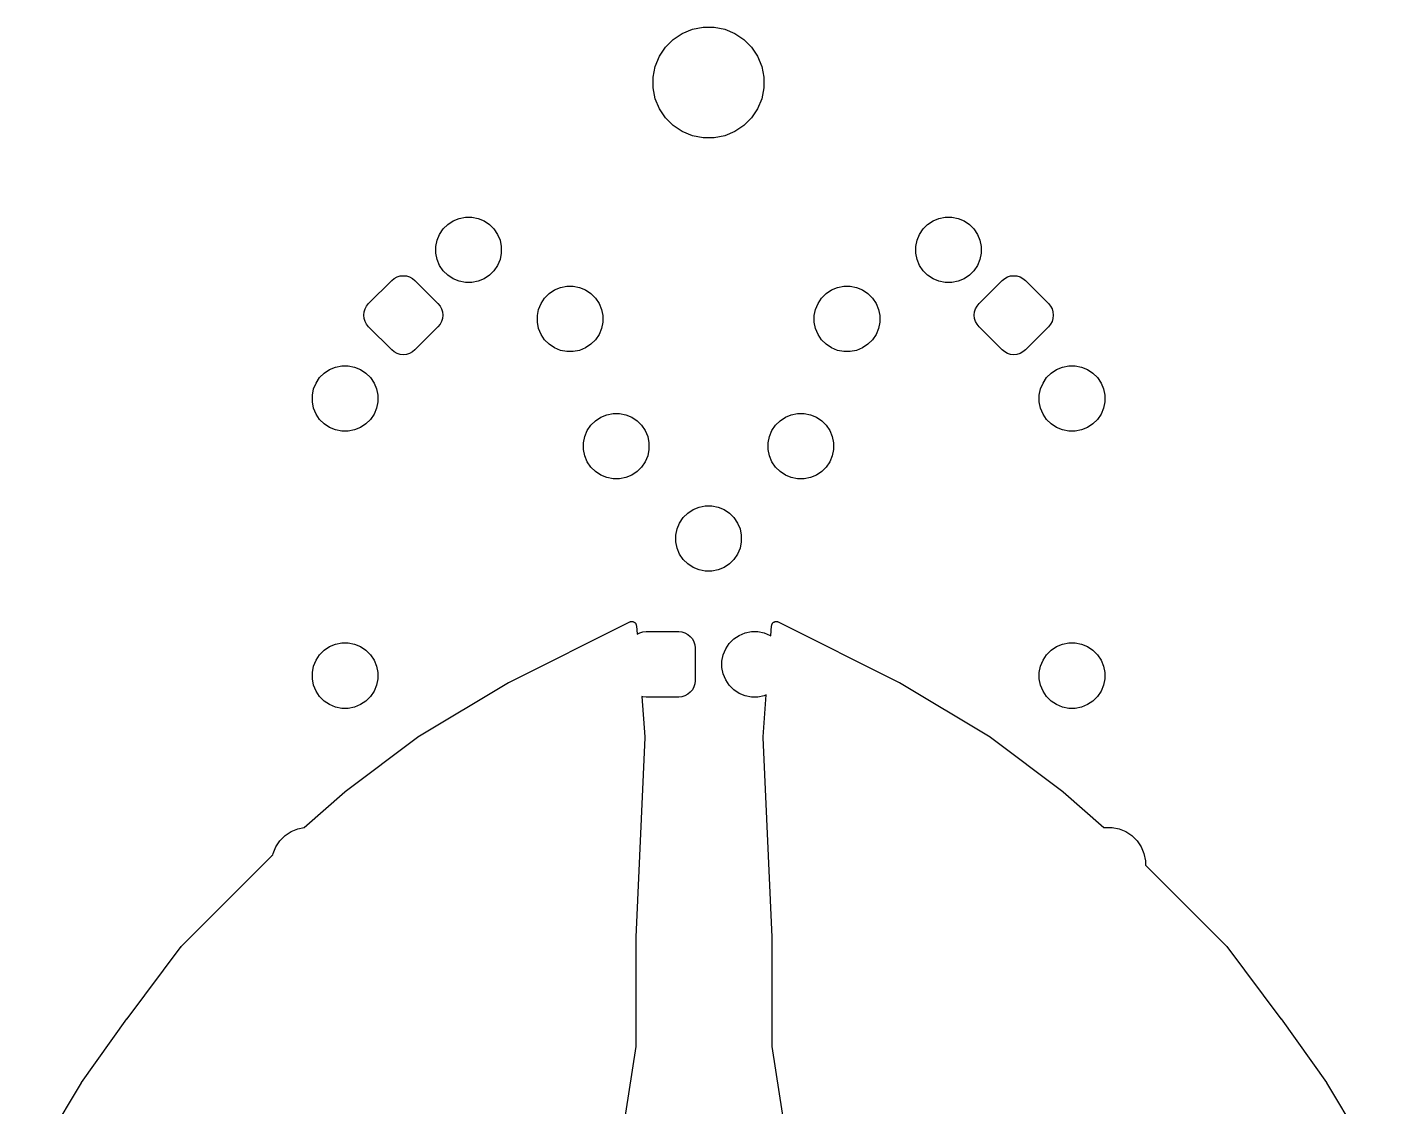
# Model space of a CAD drawing. Extents: x 4.99 to 6.69, y -5.6 to -2.91.
# Drawn here: x 5.108 to 6.575, y -4.081 to -2.912 of the extents above; entities that cross this region are included whole.
import ezdxf

# ---------------------------------------------------------------- set-up
doc = ezdxf.new("R2010")
doc.units = 0
doc.header["$MEASUREMENT"] = 0
doc.layers.add('BLACK', color=7, linetype='CONTINUOUS')

msp = doc.modelspace()

# ---------------------------------------------------------------- linework, layer by layer
at = {"layer": 'BLACK', "linetype": 'CONTINUOUS'}
for p, q in [((5.81804, -2.91927), (5.82896, -2.91475)), ((5.82896, -2.91475), (5.84055, -2.91244)), ((5.84055, -2.91244), (5.85237, -2.91244)), ((5.85237, -2.91244), (5.86396, -2.91475)), ((5.86396, -2.91475), (5.87488, -2.91927)), ((5.79985, -2.93419), (5.80821, -2.92584)), ((5.80821, -2.92584), (5.81804, -2.91927)), ((5.87488, -2.91927), (5.8847, -2.92584)), ((5.8847, -2.92584), (5.89306, -2.93419)), ((5.78876, -2.95494), (5.79329, -2.94402)), ((5.79329, -2.94402), (5.79985, -2.93419)), ((5.89306, -2.93419), (5.89963, -2.94402)), ((5.89963, -2.94402), (5.90415, -2.95494)), ((5.78646, -2.96653), (5.78876, -2.95494)), ((5.90415, -2.95494), (5.90646, -2.96653)), ((5.78646, -2.97835), (5.78646, -2.96653)), ((5.90646, -2.96653), (5.90646, -2.97835)), ((5.78876, -2.98994), (5.78646, -2.97835)), ((5.79329, -3.00086), (5.78876, -2.98994)), ((5.90415, -2.98994), (5.89963, -3.00086)), ((5.90646, -2.97835), (5.90415, -2.98994)), ((5.79985, -3.01069), (5.79329, -3.00086)), ((5.89963, -3.00086), (5.89306, -3.01069)), ((5.80821, -3.01905), (5.79985, -3.01069)), ((5.81804, -3.02561), (5.80821, -3.01905)), ((5.8847, -3.01905), (5.87488, -3.02561)), ((5.89306, -3.01069), (5.8847, -3.01905)), ((5.82896, -3.03014), (5.81804, -3.02561)), ((5.84055, -3.03244), (5.82896, -3.03014)), ((5.85237, -3.03244), (5.84055, -3.03244)), ((5.86396, -3.03014), (5.85237, -3.03244)), ((5.87488, -3.02561), (5.86396, -3.03014)), ((5.56395, -3.1261), (5.56975, -3.12222)), ((5.56975, -3.12222), (5.5762, -3.11955)), ((5.5762, -3.11955), (5.58305, -3.11819)), ((5.58305, -3.11819), (5.59003, -3.11819)), ((5.59003, -3.11819), (5.59687, -3.11955)), ((5.59687, -3.11955), (5.60332, -3.12222)), ((5.60332, -3.12222), (5.60912, -3.1261)), ((6.08379, -3.1261), (6.08959, -3.12222)), ((6.08959, -3.12222), (6.09604, -3.11955)), ((6.09604, -3.11955), (6.10289, -3.11819)), ((6.10289, -3.11819), (6.10987, -3.11819)), ((6.10987, -3.11819), (6.11671, -3.11955)), ((6.11671, -3.11955), (6.12316, -3.12222)), ((6.12316, -3.12222), (6.12896, -3.1261)), ((5.55247, -3.14329), (5.55514, -3.13684)), ((5.55514, -3.13684), (5.55901, -3.13103)), ((5.55901, -3.13103), (5.56395, -3.1261)), ((5.60912, -3.1261), (5.61406, -3.13103)), ((5.61406, -3.13103), (5.61794, -3.13684)), ((5.61794, -3.13684), (5.62061, -3.14329)), ((6.07231, -3.14329), (6.07498, -3.13684)), ((6.07498, -3.13684), (6.07885, -3.13103)), ((6.07885, -3.13103), (6.08379, -3.1261)), ((6.12896, -3.1261), (6.1339, -3.13103)), ((6.1339, -3.13103), (6.13778, -3.13684)), ((6.13778, -3.13684), (6.14045, -3.14329)), ((5.5511, -3.15013), (5.55247, -3.14329)), ((5.5511, -3.15711), (5.5511, -3.15013)), ((5.62061, -3.14329), (5.62197, -3.15013)), ((5.62197, -3.15013), (5.62197, -3.15711)), ((6.07094, -3.15013), (6.07231, -3.14329)), ((6.07094, -3.15711), (6.07094, -3.15013)), ((6.14045, -3.14329), (6.14181, -3.15013)), ((6.14181, -3.15013), (6.14181, -3.15711)), ((5.55247, -3.16396), (5.5511, -3.15711)), ((5.55514, -3.1704), (5.55247, -3.16396)), ((5.62061, -3.16396), (5.61794, -3.1704)), ((5.62197, -3.15711), (5.62061, -3.16396)), ((6.07231, -3.16396), (6.07094, -3.15711)), ((6.07498, -3.1704), (6.07231, -3.16396)), ((6.14045, -3.16396), (6.13778, -3.1704)), ((6.14181, -3.15711), (6.14045, -3.16396)), ((5.50905, -3.18291), (5.51237, -3.1819)), ((5.51237, -3.1819), (5.51583, -3.18156)), ((5.51583, -3.18156), (5.51928, -3.1819)), ((5.51928, -3.1819), (5.52261, -3.18291)), ((5.55901, -3.17621), (5.55514, -3.1704)), ((5.56395, -3.18114), (5.55901, -3.17621)), ((5.56975, -3.18502), (5.56395, -3.18114)), ((5.60912, -3.18114), (5.60332, -3.18502)), ((5.61406, -3.17621), (5.60912, -3.18114)), ((5.61794, -3.1704), (5.61406, -3.17621)), ((6.07885, -3.17621), (6.07498, -3.1704)), ((6.08379, -3.18114), (6.07885, -3.17621)), ((6.08959, -3.18502), (6.08379, -3.18114)), ((6.12896, -3.18114), (6.12316, -3.18502)), ((6.1339, -3.17621), (6.12896, -3.18114)), ((6.13778, -3.1704), (6.1339, -3.17621)), ((6.17031, -3.18291), (6.17363, -3.1819)), ((6.17363, -3.1819), (6.17709, -3.18156)), ((6.17709, -3.18156), (6.18054, -3.1819)), ((6.18054, -3.1819), (6.18387, -3.18291)), ((5.47824, -3.2118), (5.5033, -3.18675)), ((5.5033, -3.18675), (5.50598, -3.18455)), ((5.50598, -3.18455), (5.50905, -3.18291)), ((5.52261, -3.18291), (5.52567, -3.18455)), ((5.52567, -3.18455), (5.52835, -3.18675)), ((5.52835, -3.18675), (5.55341, -3.2118)), ((5.5762, -3.18769), (5.56975, -3.18502)), ((5.58305, -3.18905), (5.5762, -3.18769)), ((5.59003, -3.18905), (5.58305, -3.18905)), ((5.59687, -3.18769), (5.59003, -3.18905)), ((5.60332, -3.18502), (5.59687, -3.18769)), ((5.67967, -3.19695), (5.68612, -3.19428)), ((5.68612, -3.19428), (5.69297, -3.19291)), ((5.69297, -3.19291), (5.69995, -3.19291)), ((5.69995, -3.19291), (5.70679, -3.19428)), ((5.70679, -3.19428), (5.71324, -3.19695)), ((5.97967, -3.19695), (5.98612, -3.19428)), ((5.98612, -3.19428), (5.99297, -3.19291)), ((5.99297, -3.19291), (5.99995, -3.19291)), ((5.99995, -3.19291), (6.00679, -3.19428)), ((6.00679, -3.19428), (6.01324, -3.19695)), ((6.09604, -3.18769), (6.08959, -3.18502)), ((6.10289, -3.18905), (6.09604, -3.18769)), ((6.10987, -3.18905), (6.10289, -3.18905)), ((6.11671, -3.18769), (6.10987, -3.18905)), ((6.12316, -3.18502), (6.11671, -3.18769)), ((6.13951, -3.2118), (6.16456, -3.18675)), ((6.16456, -3.18675), (6.16724, -3.18455)), ((6.16724, -3.18455), (6.17031, -3.18291)), ((6.18387, -3.18291), (6.18693, -3.18455)), ((6.18693, -3.18455), (6.18962, -3.18675)), ((6.18962, -3.18675), (6.21467, -3.2118)), ((5.66506, -3.21156), (5.66893, -3.20576)), ((5.66893, -3.20576), (5.67387, -3.20082)), ((5.67387, -3.20082), (5.67967, -3.19695)), ((5.71324, -3.19695), (5.71904, -3.20082)), ((5.71904, -3.20082), (5.72398, -3.20576)), ((5.72398, -3.20576), (5.72786, -3.21156)), ((5.96506, -3.21156), (5.96893, -3.20576)), ((5.96893, -3.20576), (5.97387, -3.20082)), ((5.97387, -3.20082), (5.97967, -3.19695)), ((6.01324, -3.19695), (6.01904, -3.20082)), ((6.01904, -3.20082), (6.02398, -3.20576)), ((6.02398, -3.20576), (6.02786, -3.21156)), ((5.47305, -3.22433), (5.47339, -3.22088)), ((5.47339, -3.22779), (5.47305, -3.22433)), ((5.47339, -3.22088), (5.4744, -3.21755)), ((5.4744, -3.21755), (5.47604, -3.21449)), ((5.47604, -3.21449), (5.47824, -3.2118)), ((5.55341, -3.2118), (5.55561, -3.21449)), ((5.55561, -3.21449), (5.55725, -3.21755)), ((5.55725, -3.21755), (5.55826, -3.22088)), ((5.55826, -3.22088), (5.5586, -3.22433)), ((5.5586, -3.22433), (5.55826, -3.22779)), ((5.66102, -3.22486), (5.66239, -3.21801)), ((5.66102, -3.23184), (5.66102, -3.22486)), ((5.66239, -3.21801), (5.66506, -3.21156)), ((5.72786, -3.21156), (5.73053, -3.21801)), ((5.73053, -3.21801), (5.73189, -3.22486)), ((5.73189, -3.22486), (5.73189, -3.23184)), ((5.96102, -3.22486), (5.96239, -3.21801)), ((5.96102, -3.23184), (5.96102, -3.22486)), ((5.96239, -3.21801), (5.96506, -3.21156)), ((6.02786, -3.21156), (6.03053, -3.21801)), ((6.03053, -3.21801), (6.03189, -3.22486)), ((6.03189, -3.22486), (6.03189, -3.23184)), ((6.13432, -3.22433), (6.13466, -3.22088)), ((6.13466, -3.22779), (6.13432, -3.22433)), ((6.13466, -3.22088), (6.13566, -3.21755)), ((6.13566, -3.21755), (6.1373, -3.21449)), ((6.1373, -3.21449), (6.13951, -3.2118)), ((6.21467, -3.2118), (6.21687, -3.21449)), ((6.21687, -3.21449), (6.21851, -3.21755)), ((6.21851, -3.21755), (6.21952, -3.22088)), ((6.21952, -3.22088), (6.21986, -3.22433)), ((6.21986, -3.22433), (6.21952, -3.22779)), ((5.4744, -3.23111), (5.47339, -3.22779)), ((5.47604, -3.23417), (5.4744, -3.23111)), ((5.47824, -3.23686), (5.47604, -3.23417)), ((5.5033, -3.26191), (5.47824, -3.23686)), ((5.55341, -3.23686), (5.52835, -3.26191)), ((5.55561, -3.23417), (5.55341, -3.23686)), ((5.55725, -3.23111), (5.55561, -3.23417)), ((5.55826, -3.22779), (5.55725, -3.23111)), ((5.66239, -3.23868), (5.66102, -3.23184)), ((5.66506, -3.24513), (5.66239, -3.23868)), ((5.73053, -3.23868), (5.72786, -3.24513)), ((5.73189, -3.23184), (5.73053, -3.23868)), ((5.96239, -3.23868), (5.96102, -3.23184)), ((5.96506, -3.24513), (5.96239, -3.23868)), ((6.03053, -3.23868), (6.02786, -3.24513)), ((6.03189, -3.23184), (6.03053, -3.23868)), ((6.13566, -3.23111), (6.13466, -3.22779)), ((6.1373, -3.23417), (6.13566, -3.23111)), ((6.13951, -3.23686), (6.1373, -3.23417)), ((6.16456, -3.26191), (6.13951, -3.23686)), ((6.21467, -3.23686), (6.18962, -3.26191)), ((6.21687, -3.23417), (6.21467, -3.23686)), ((6.21851, -3.23111), (6.21687, -3.23417)), ((6.21952, -3.22779), (6.21851, -3.23111)), ((5.66893, -3.25093), (5.66506, -3.24513)), ((5.67387, -3.25587), (5.66893, -3.25093)), ((5.72398, -3.25093), (5.71904, -3.25587)), ((5.72786, -3.24513), (5.72398, -3.25093)), ((5.96893, -3.25093), (5.96506, -3.24513)), ((5.97387, -3.25587), (5.96893, -3.25093)), ((6.02398, -3.25093), (6.01904, -3.25587)), ((6.02786, -3.24513), (6.02398, -3.25093)), ((5.50598, -3.26412), (5.5033, -3.26191)), ((5.50905, -3.26575), (5.50598, -3.26412)), ((5.51237, -3.26676), (5.50905, -3.26575)), ((5.51583, -3.2671), (5.51237, -3.26676)), ((5.51928, -3.26676), (5.51583, -3.2671)), ((5.52261, -3.26575), (5.51928, -3.26676)), ((5.52567, -3.26412), (5.52261, -3.26575)), ((5.52835, -3.26191), (5.52567, -3.26412)), ((5.67967, -3.25975), (5.67387, -3.25587)), ((5.68612, -3.26242), (5.67967, -3.25975)), ((5.69297, -3.26378), (5.68612, -3.26242)), ((5.69995, -3.26378), (5.69297, -3.26378)), ((5.70679, -3.26242), (5.69995, -3.26378)), ((5.71324, -3.25975), (5.70679, -3.26242)), ((5.71904, -3.25587), (5.71324, -3.25975)), ((5.97967, -3.25975), (5.97387, -3.25587)), ((5.98612, -3.26242), (5.97967, -3.25975)), ((5.99297, -3.26378), (5.98612, -3.26242)), ((5.99995, -3.26378), (5.99297, -3.26378)), ((6.00679, -3.26242), (5.99995, -3.26378)), ((6.01324, -3.25975), (6.00679, -3.26242)), ((6.01904, -3.25587), (6.01324, -3.25975)), ((6.16724, -3.26412), (6.16456, -3.26191)), ((6.17031, -3.26575), (6.16724, -3.26412)), ((6.17363, -3.26676), (6.17031, -3.26575)), ((6.17709, -3.2671), (6.17363, -3.26676)), ((6.18054, -3.26676), (6.17709, -3.2671)), ((6.18387, -3.26575), (6.18054, -3.26676)), ((6.18693, -3.26412), (6.18387, -3.26575)), ((6.18962, -3.26191), (6.18693, -3.26412)), ((5.43017, -3.28704), (5.43597, -3.28317)), ((5.43597, -3.28317), (5.44242, -3.2805)), ((5.44242, -3.2805), (5.44927, -3.27913)), ((5.44927, -3.27913), (5.45625, -3.27913)), ((5.45625, -3.27913), (5.46309, -3.2805)), ((5.46309, -3.2805), (5.46954, -3.28317)), ((5.46954, -3.28317), (5.47534, -3.28704)), ((6.21757, -3.28704), (6.22337, -3.28317)), ((6.22337, -3.28317), (6.22982, -3.2805)), ((6.22982, -3.2805), (6.23667, -3.27913)), ((6.23667, -3.27913), (6.24365, -3.27913)), ((6.24365, -3.27913), (6.25049, -3.2805)), ((6.25049, -3.2805), (6.25694, -3.28317)), ((6.25694, -3.28317), (6.26274, -3.28704)), ((5.41868, -3.30423), (5.42136, -3.29778)), ((5.42136, -3.29778), (5.42523, -3.29198)), ((5.42523, -3.29198), (5.43017, -3.28704)), ((5.47534, -3.28704), (5.48028, -3.29198)), ((5.48028, -3.29198), (5.48416, -3.29778)), ((5.48416, -3.29778), (5.48683, -3.30423)), ((6.20609, -3.30423), (6.20876, -3.29778)), ((6.20876, -3.29778), (6.21263, -3.29198)), ((6.21263, -3.29198), (6.21757, -3.28704)), ((6.26274, -3.28704), (6.26768, -3.29198)), ((6.26768, -3.29198), (6.27156, -3.29778)), ((6.27156, -3.29778), (6.27423, -3.30423)), ((5.41732, -3.31108), (5.41868, -3.30423)), ((5.41732, -3.31806), (5.41732, -3.31108)), ((5.48683, -3.30423), (5.48819, -3.31108)), ((5.48819, -3.31108), (5.48819, -3.31806)), ((6.20472, -3.31108), (6.20609, -3.30423)), ((6.20472, -3.31806), (6.20472, -3.31108)), ((6.27423, -3.30423), (6.27559, -3.31108)), ((6.27559, -3.31108), (6.27559, -3.31806)), ((5.41868, -3.3249), (5.41732, -3.31806)), ((5.42136, -3.33135), (5.41868, -3.3249)), ((5.48683, -3.3249), (5.48416, -3.33135)), ((5.48819, -3.31806), (5.48683, -3.3249)), ((6.20609, -3.3249), (6.20472, -3.31806)), ((6.20876, -3.33135), (6.20609, -3.3249)), ((6.27423, -3.3249), (6.27156, -3.33135)), ((6.27559, -3.31806), (6.27423, -3.3249)), ((5.42523, -3.33715), (5.42136, -3.33135)), ((5.43017, -3.34209), (5.42523, -3.33715)), ((5.43597, -3.34597), (5.43017, -3.34209)), ((5.47534, -3.34209), (5.46954, -3.34597)), ((5.48028, -3.33715), (5.47534, -3.34209)), ((5.48416, -3.33135), (5.48028, -3.33715)), ((5.71893, -3.34355), (5.72387, -3.33862)), ((5.72387, -3.33862), (5.72967, -3.33474)), ((5.72967, -3.33474), (5.73612, -3.33207)), ((5.73612, -3.33207), (5.74297, -3.33071)), ((5.74297, -3.33071), (5.74995, -3.33071)), ((5.74995, -3.33071), (5.75679, -3.33207)), ((5.75679, -3.33207), (5.76324, -3.33474)), ((5.76324, -3.33474), (5.76904, -3.33862)), ((5.76904, -3.33862), (5.77398, -3.34355)), ((5.91893, -3.34355), (5.92387, -3.33862)), ((5.92387, -3.33862), (5.92967, -3.33474)), ((5.92967, -3.33474), (5.93612, -3.33207)), ((5.93612, -3.33207), (5.94297, -3.33071)), ((5.94297, -3.33071), (5.94995, -3.33071)), ((5.94995, -3.33071), (5.95679, -3.33207)), ((5.95679, -3.33207), (5.96324, -3.33474)), ((5.96324, -3.33474), (5.96904, -3.33862)), ((5.96904, -3.33862), (5.97398, -3.34355)), ((6.21263, -3.33715), (6.20876, -3.33135)), ((6.21757, -3.34209), (6.21263, -3.33715)), ((6.22337, -3.34597), (6.21757, -3.34209)), ((6.26274, -3.34209), (6.25694, -3.34597)), ((6.26768, -3.33715), (6.26274, -3.34209)), ((6.27156, -3.33135), (6.26768, -3.33715)), ((5.44242, -3.34864), (5.43597, -3.34597)), ((5.44927, -3.35), (5.44242, -3.34864)), ((5.45625, -3.35), (5.44927, -3.35)), ((5.46309, -3.34864), (5.45625, -3.35)), ((5.46954, -3.34597), (5.46309, -3.34864)), ((5.71102, -3.36265), (5.71239, -3.35581)), ((5.71239, -3.35581), (5.71506, -3.34936)), ((5.71506, -3.34936), (5.71893, -3.34355)), ((5.77398, -3.34355), (5.77786, -3.34936)), ((5.77786, -3.34936), (5.78053, -3.35581)), ((5.78053, -3.35581), (5.78189, -3.36265)), ((5.91102, -3.36265), (5.91239, -3.35581)), ((5.91239, -3.35581), (5.91506, -3.34936)), ((5.91506, -3.34936), (5.91893, -3.34355)), ((5.97398, -3.34355), (5.97786, -3.34936)), ((5.97786, -3.34936), (5.98053, -3.35581)), ((5.98053, -3.35581), (5.98189, -3.36265)), ((6.22982, -3.34864), (6.22337, -3.34597)), ((6.23667, -3.35), (6.22982, -3.34864)), ((6.24365, -3.35), (6.23667, -3.35)), ((6.25049, -3.34864), (6.24365, -3.35)), ((6.25694, -3.34597), (6.25049, -3.34864)), ((5.71102, -3.36963), (5.71102, -3.36265)), ((5.71239, -3.37648), (5.71102, -3.36963)), ((5.78189, -3.36963), (5.78053, -3.37648)), ((5.78189, -3.36265), (5.78189, -3.36963)), ((5.91102, -3.36963), (5.91102, -3.36265)), ((5.91239, -3.37648), (5.91102, -3.36963)), ((5.98189, -3.36963), (5.98053, -3.37648)), ((5.98189, -3.36265), (5.98189, -3.36963)), ((5.71506, -3.38293), (5.71239, -3.37648)), ((5.71893, -3.38873), (5.71506, -3.38293)), ((5.77786, -3.38293), (5.77398, -3.38873)), ((5.78053, -3.37648), (5.77786, -3.38293)), ((5.91506, -3.38293), (5.91239, -3.37648)), ((5.91893, -3.38873), (5.91506, -3.38293)), ((5.97786, -3.38293), (5.97398, -3.38873)), ((5.98053, -3.37648), (5.97786, -3.38293)), ((5.72387, -3.39366), (5.71893, -3.38873)), ((5.72967, -3.39754), (5.72387, -3.39366)), ((5.73612, -3.40021), (5.72967, -3.39754)), ((5.74297, -3.40157), (5.73612, -3.40021)), ((5.74995, -3.40157), (5.74297, -3.40157)), ((5.75679, -3.40021), (5.74995, -3.40157)), ((5.76324, -3.39754), (5.75679, -3.40021)), ((5.76904, -3.39366), (5.76324, -3.39754)), ((5.77398, -3.38873), (5.76904, -3.39366)), ((5.92387, -3.39366), (5.91893, -3.38873)), ((5.92967, -3.39754), (5.92387, -3.39366)), ((5.93612, -3.40021), (5.92967, -3.39754)), ((5.94297, -3.40157), (5.93612, -3.40021)), ((5.94995, -3.40157), (5.94297, -3.40157)), ((5.95679, -3.40021), (5.94995, -3.40157)), ((5.96324, -3.39754), (5.95679, -3.40021)), ((5.96904, -3.39366), (5.96324, -3.39754)), ((5.97398, -3.38873), (5.96904, -3.39366)), ((5.83612, -3.43207), (5.84297, -3.43071)), ((5.84297, -3.43071), (5.84995, -3.43071)), ((5.84995, -3.43071), (5.85679, -3.43207)), ((5.81506, -3.44936), (5.81893, -3.44355)), ((5.81893, -3.44355), (5.82387, -3.43862)), ((5.82387, -3.43862), (5.82967, -3.43474)), ((5.82967, -3.43474), (5.83612, -3.43207)), ((5.85679, -3.43207), (5.86324, -3.43474)), ((5.86324, -3.43474), (5.86904, -3.43862)), ((5.86904, -3.43862), (5.87398, -3.44355)), ((5.87398, -3.44355), (5.87786, -3.44936)), ((5.81102, -3.46265), (5.81239, -3.45581)), ((5.81239, -3.45581), (5.81506, -3.44936)), ((5.87786, -3.44936), (5.88053, -3.45581)), ((5.88053, -3.45581), (5.88189, -3.46265)), ((5.81102, -3.46963), (5.81102, -3.46265)), ((5.81239, -3.47648), (5.81102, -3.46963)), ((5.88189, -3.46963), (5.88053, -3.47648)), ((5.88189, -3.46265), (5.88189, -3.46963)), ((5.81506, -3.48293), (5.81239, -3.47648)), ((5.81893, -3.48873), (5.81506, -3.48293)), ((5.82387, -3.49366), (5.81893, -3.48873)), ((5.87398, -3.48873), (5.86904, -3.49366)), ((5.87786, -3.48293), (5.87398, -3.48873)), ((5.88053, -3.47648), (5.87786, -3.48293)), ((5.82967, -3.49754), (5.82387, -3.49366)), ((5.83612, -3.50021), (5.82967, -3.49754)), ((5.84297, -3.50157), (5.83612, -3.50021)), ((5.84995, -3.50157), (5.84297, -3.50157)), ((5.85679, -3.50021), (5.84995, -3.50157)), ((5.86324, -3.49754), (5.85679, -3.50021)), ((5.86904, -3.49366), (5.86324, -3.49754)), ((5.63009, -3.62196), (5.76107, -3.55648)), ((5.76107, -3.55648), (5.76108, -3.55647)), ((5.76108, -3.55647), (5.76113, -3.55644)), ((5.76108, -3.55647), (5.76108, -3.55647)), ((5.76108, -3.55647), (5.76108, -3.55647)), ((5.76113, -3.55644), (5.76156, -3.55628)), ((5.76156, -3.55628), (5.76199, -3.55612)), ((5.76199, -3.55612), (5.76202, -3.55612)), ((5.76202, -3.55612), (5.76204, -3.55611)), ((5.76204, -3.55611), (5.7625, -3.55604)), ((5.7625, -3.55604), (5.76295, -3.55596)), ((5.76295, -3.55596), (5.76298, -3.55596)), ((5.76298, -3.55596), (5.76301, -3.55596)), ((5.76301, -3.55596), (5.76347, -3.55597)), ((5.76347, -3.55597), (5.76393, -3.55599)), ((5.76393, -3.55599), (5.76396, -3.55599)), ((5.76396, -3.55599), (5.76398, -3.55599)), ((5.76398, -3.55599), (5.76443, -3.5561)), ((5.76443, -3.5561), (5.76488, -3.5562)), ((5.76488, -3.5562), (5.76491, -3.55621)), ((5.76491, -3.55621), (5.76493, -3.55622)), ((5.76493, -3.55622), (5.76535, -3.55641)), ((5.76535, -3.55641), (5.76577, -3.5566)), ((5.76577, -3.5566), (5.76579, -3.55662)), ((5.76579, -3.55662), (5.76582, -3.55663)), ((5.76582, -3.55663), (5.76619, -3.5569)), ((5.76619, -3.5569), (5.76657, -3.55716)), ((5.76657, -3.55716), (5.76659, -3.55718)), ((5.76659, -3.55718), (5.76661, -3.5572)), ((5.76661, -3.5572), (5.76692, -3.55753)), ((5.76692, -3.55753), (5.76724, -3.55787)), ((5.76724, -3.55787), (5.76726, -3.55789)), ((5.76726, -3.55789), (5.76728, -3.55791)), ((5.76728, -3.55791), (5.76752, -3.5583)), ((5.76752, -3.5583), (5.76776, -3.55869)), ((5.76776, -3.55869), (5.76777, -3.55872)), ((5.76777, -3.55872), (5.76779, -3.55874)), ((5.76779, -3.55874), (5.76795, -3.55918)), ((5.76795, -3.55918), (5.76812, -3.5596)), ((5.76812, -3.5596), (5.76812, -3.55963)), ((5.76812, -3.55963), (5.76813, -3.55966)), ((5.76813, -3.55966), (5.76821, -3.56011)), ((5.76821, -3.56011), (5.76829, -3.56056)), ((5.76829, -3.56056), (5.769, -3.56986)), ((5.91395, -3.57143), (5.91478, -3.56056)), ((5.91478, -3.56056), (5.91479, -3.56055)), ((5.91479, -3.56049), (5.91488, -3.56004)), ((5.91479, -3.56055), (5.91479, -3.56049)), ((5.91479, -3.56055), (5.91479, -3.56055)), ((5.91479, -3.56055), (5.91479, -3.56055)), ((5.91488, -3.56004), (5.91496, -3.55959)), ((5.91496, -3.55959), (5.91497, -3.55956)), ((5.91497, -3.55954), (5.91515, -3.55911)), ((5.91497, -3.55956), (5.91497, -3.55954)), ((5.91515, -3.55911), (5.91531, -3.55868)), ((5.91531, -3.55868), (5.91533, -3.55866)), ((5.91533, -3.55866), (5.91534, -3.55863)), ((5.91534, -3.55863), (5.91559, -3.55825)), ((5.91559, -3.55825), (5.91584, -3.55786)), ((5.91584, -3.55786), (5.91586, -3.55784)), ((5.91586, -3.55784), (5.91587, -3.55781)), ((5.91587, -3.55781), (5.91619, -3.55749)), ((5.91619, -3.55749), (5.91651, -3.55715)), ((5.91651, -3.55715), (5.91654, -3.55714)), ((5.91654, -3.55714), (5.91656, -3.55712)), ((5.91656, -3.55712), (5.91694, -3.55686)), ((5.91694, -3.55686), (5.91731, -3.55659)), ((5.91731, -3.55659), (5.91734, -3.55658)), ((5.91734, -3.55658), (5.91736, -3.55657)), ((5.91736, -3.55657), (5.91778, -3.55638)), ((5.91778, -3.55638), (5.9182, -3.5562)), ((5.9182, -3.5562), (5.91823, -3.55619)), ((5.91823, -3.55619), (5.91826, -3.55618)), ((5.91826, -3.55618), (5.91871, -3.55609)), ((5.91871, -3.55609), (5.91916, -3.55598)), ((5.91916, -3.55598), (5.91918, -3.55598)), ((5.91918, -3.55598), (5.91921, -3.55598)), ((5.91921, -3.55598), (5.91967, -3.55597)), ((5.91967, -3.55597), (5.92013, -3.55596)), ((5.92013, -3.55596), (5.92016, -3.55597)), ((5.92016, -3.55597), (5.92019, -3.55596)), ((5.92019, -3.55596), (5.92064, -3.55605)), ((5.92064, -3.55605), (5.92109, -3.55613)), ((5.92109, -3.55613), (5.92112, -3.55614)), ((5.92112, -3.55614), (5.92115, -3.55614)), ((5.92115, -3.55614), (5.92158, -3.55631)), ((5.92158, -3.55631), (5.92201, -3.55648)), ((5.92201, -3.55648), (6.05298, -3.62196)), ((5.769, -3.56986), (5.77196, -3.56828)), ((5.77196, -3.56828), (5.77528, -3.56727)), ((5.77528, -3.56727), (5.77874, -3.56693)), ((5.77874, -3.56693), (5.81417, -3.56693)), ((5.81417, -3.56693), (5.81763, -3.56727)), ((5.81763, -3.56727), (5.82095, -3.56828)), ((5.82095, -3.56828), (5.82402, -3.56991)), ((5.82402, -3.56991), (5.8267, -3.57212)), ((5.8267, -3.57212), (5.8289, -3.5748)), ((5.8289, -3.5748), (5.83054, -3.57787)), ((5.83054, -3.57787), (5.83155, -3.58119)), ((5.86893, -3.57977), (5.87387, -3.57484)), ((5.87387, -3.57484), (5.87967, -3.57096)), ((5.87967, -3.57096), (5.88612, -3.56829)), ((5.88612, -3.56829), (5.89297, -3.56693)), ((5.89297, -3.56693), (5.89995, -3.56693)), ((5.89995, -3.56693), (5.90679, -3.56829)), ((5.90679, -3.56829), (5.91324, -3.57096)), ((5.91324, -3.57096), (5.91395, -3.57143)), ((5.42136, -3.59778), (5.42523, -3.59198)), ((5.42523, -3.59198), (5.43017, -3.58704)), ((5.43017, -3.58704), (5.43597, -3.58317)), ((5.43597, -3.58317), (5.44242, -3.5805)), ((5.44242, -3.5805), (5.44927, -3.57913)), ((5.44927, -3.57913), (5.45625, -3.57913)), ((5.45625, -3.57913), (5.46309, -3.5805)), ((5.46309, -3.5805), (5.46954, -3.58317)), ((5.46954, -3.58317), (5.47534, -3.58704)), ((5.47534, -3.58704), (5.48028, -3.59198)), ((5.48028, -3.59198), (5.48416, -3.59778)), ((5.83155, -3.58119), (5.83189, -3.58465)), ((5.83189, -3.58465), (5.83189, -3.62008)), ((5.86102, -3.59887), (5.86239, -3.59203)), ((5.86239, -3.59203), (5.86506, -3.58558)), ((5.86506, -3.58558), (5.86893, -3.57977)), ((6.20876, -3.59778), (6.21263, -3.59198)), ((6.21263, -3.59198), (6.21757, -3.58704)), ((6.21757, -3.58704), (6.22337, -3.58317)), ((6.22337, -3.58317), (6.22982, -3.5805)), ((6.22982, -3.5805), (6.23667, -3.57913)), ((6.23667, -3.57913), (6.24365, -3.57913)), ((6.24365, -3.57913), (6.25049, -3.5805)), ((6.25049, -3.5805), (6.25694, -3.58317)), ((6.25694, -3.58317), (6.26274, -3.58704)), ((6.26274, -3.58704), (6.26768, -3.59198)), ((6.26768, -3.59198), (6.27156, -3.59778)), ((5.41732, -3.61108), (5.41868, -3.60423)), ((5.41868, -3.60423), (5.42136, -3.59778)), ((5.48416, -3.59778), (5.48683, -3.60423)), ((5.48683, -3.60423), (5.48819, -3.61108)), ((5.86102, -3.60585), (5.86102, -3.59887)), ((5.86239, -3.6127), (5.86102, -3.60585)), ((6.20472, -3.61108), (6.20609, -3.60423)), ((6.20609, -3.60423), (6.20876, -3.59778)), ((6.27156, -3.59778), (6.27423, -3.60423)), ((6.27423, -3.60423), (6.27559, -3.61108)), ((5.41732, -3.61806), (5.41732, -3.61108)), ((5.41868, -3.6249), (5.41732, -3.61806)), ((5.48819, -3.61806), (5.48683, -3.6249)), ((5.48819, -3.61108), (5.48819, -3.61806)), ((5.62982, -3.62211), (5.62996, -3.62204)), ((5.62996, -3.62204), (5.63009, -3.62196)), ((5.83189, -3.62008), (5.83155, -3.62354)), ((5.86506, -3.61915), (5.86239, -3.6127)), ((5.86893, -3.62495), (5.86506, -3.61915)), ((6.05298, -3.62196), (6.05304, -3.62199)), ((6.05304, -3.62199), (6.05317, -3.62208)), ((6.05317, -3.62208), (6.05331, -3.62215)), ((6.20472, -3.61806), (6.20472, -3.61108)), ((6.20609, -3.6249), (6.20472, -3.61806)), ((6.27559, -3.61806), (6.27423, -3.6249)), ((6.27559, -3.61108), (6.27559, -3.61806)), ((5.42136, -3.63135), (5.41868, -3.6249)), ((5.42523, -3.63715), (5.42136, -3.63135)), ((5.48416, -3.63135), (5.48028, -3.63715)), ((5.48683, -3.6249), (5.48416, -3.63135)), ((5.53172, -3.68097), (5.62976, -3.62215)), ((5.62976, -3.62215), (5.62982, -3.62211)), ((5.82095, -3.63645), (5.81763, -3.63745)), ((5.82402, -3.63481), (5.82095, -3.63645)), ((5.8267, -3.63261), (5.82402, -3.63481)), ((5.8289, -3.62992), (5.8267, -3.63261)), ((5.83054, -3.62686), (5.8289, -3.62992)), ((5.83155, -3.62354), (5.83054, -3.62686)), ((5.87387, -3.62988), (5.86893, -3.62495)), ((5.87967, -3.63376), (5.87387, -3.62988)), ((5.88612, -3.63643), (5.87967, -3.63376)), ((5.89297, -3.6378), (5.88612, -3.63643)), ((5.90679, -3.63643), (5.89995, -3.6378)), ((5.90554, -3.6808), (5.90902, -3.63551)), ((5.90902, -3.63551), (5.90679, -3.63643)), ((6.05331, -3.62215), (6.15135, -3.68097)), ((6.20876, -3.63135), (6.20609, -3.6249)), ((6.21263, -3.63715), (6.20876, -3.63135)), ((6.27156, -3.63135), (6.26768, -3.63715)), ((6.27423, -3.6249), (6.27156, -3.63135)), ((5.43017, -3.64209), (5.42523, -3.63715)), ((5.43597, -3.64597), (5.43017, -3.64209)), ((5.44242, -3.64864), (5.43597, -3.64597)), ((5.44927, -3.65), (5.44242, -3.64864)), ((5.45625, -3.65), (5.44927, -3.65)), ((5.46309, -3.64864), (5.45625, -3.65)), ((5.46954, -3.64597), (5.46309, -3.64864)), ((5.47534, -3.64209), (5.46954, -3.64597)), ((5.48028, -3.63715), (5.47534, -3.64209)), ((5.77528, -3.63745), (5.77418, -3.63712)), ((5.77418, -3.63712), (5.77754, -3.6808)), ((5.77874, -3.6378), (5.77528, -3.63745)), ((5.81417, -3.6378), (5.77874, -3.6378)), ((5.81763, -3.63745), (5.81417, -3.6378)), ((5.89995, -3.6378), (5.89297, -3.6378)), ((6.21757, -3.64209), (6.21263, -3.63715)), ((6.22337, -3.64597), (6.21757, -3.64209)), ((6.22982, -3.64864), (6.22337, -3.64597)), ((6.23667, -3.65), (6.22982, -3.64864)), ((6.24365, -3.65), (6.23667, -3.65)), ((6.25049, -3.64864), (6.24365, -3.65)), ((6.25694, -3.64597), (6.25049, -3.64864)), ((6.26274, -3.64209), (6.25694, -3.64597)), ((6.26768, -3.63715), (6.26274, -3.64209)), ((5.45291, -3.74004), (5.53129, -3.68126)), ((5.53129, -3.68126), (5.53135, -3.68122)), ((5.53135, -3.68122), (5.53154, -3.6811)), ((5.53154, -3.6811), (5.53172, -3.68097)), ((5.77755, -3.68141), (5.76772, -3.89758)), ((5.77754, -3.68087), (5.77753, -3.68114)), ((5.77753, -3.68114), (5.77755, -3.68141)), ((5.77754, -3.6808), (5.77754, -3.68087)), ((5.90552, -3.68134), (5.90554, -3.68107)), ((5.90553, -3.68141), (5.90552, -3.68134)), ((5.91535, -3.89758), (5.90553, -3.68141)), ((5.90554, -3.68107), (5.90554, -3.6808)), ((6.15135, -3.68097), (6.15141, -3.68101)), ((6.15141, -3.68101), (6.15159, -3.68114)), ((6.15159, -3.68114), (6.15178, -3.68126)), ((6.15178, -3.68126), (6.23016, -3.74004)), ((5.40832, -3.77904), (5.45261, -3.74028)), ((5.45261, -3.74028), (5.45267, -3.74024)), ((5.45267, -3.74024), (5.45279, -3.74015)), ((5.45279, -3.74015), (5.45291, -3.74004)), ((6.23016, -3.74004), (6.23022, -3.74009)), ((6.23022, -3.74009), (6.23033, -3.74019)), ((6.23033, -3.74019), (6.23046, -3.74028)), ((6.23046, -3.74028), (6.2747, -3.77899)), ((5.38784, -3.78777), (5.3944, -3.78338)), ((5.3944, -3.78338), (5.4017, -3.78036)), ((5.4017, -3.78036), (5.40832, -3.77904)), ((6.2747, -3.77899), (6.27558, -3.77882)), ((6.27558, -3.77882), (6.28347, -3.77882)), ((6.28347, -3.77882), (6.29122, -3.78036)), ((6.29122, -3.78036), (6.29851, -3.78338)), ((6.29851, -3.78338), (6.30508, -3.78777)), ((5.37787, -3.79991), (5.38225, -3.79335)), ((5.38225, -3.79335), (5.38784, -3.78777)), ((6.30508, -3.78777), (6.31066, -3.79335)), ((6.31066, -3.79335), (6.31504, -3.79991)), ((5.27584, -3.90723), (5.3739, -3.80917)), ((5.3739, -3.80917), (5.37395, -3.80912)), ((5.37395, -3.80912), (5.37405, -3.80904)), ((5.37405, -3.80904), (5.37414, -3.80895)), ((5.37414, -3.80895), (5.37458, -3.80856)), ((5.37458, -3.80856), (5.37485, -3.80721)), ((5.37485, -3.80721), (5.37787, -3.79991)), ((6.31504, -3.79991), (6.31807, -3.80721)), ((6.31807, -3.80721), (6.31961, -3.81495)), ((6.31961, -3.81495), (6.31961, -3.81961)), ((6.31961, -3.81961), (6.40723, -3.90723)), ((5.76772, -3.89758), (5.76772, -3.89769)), ((5.76772, -3.89769), (5.76772, -4.01537)), ((5.91535, -3.89769), (5.91535, -3.89758)), ((5.91535, -4.01537), (5.91535, -3.89769)), ((5.21657, -3.98617), (5.27538, -3.90776)), ((5.27538, -3.90776), (5.27542, -3.90771)), ((5.27542, -3.90771), (5.27564, -3.90748)), ((5.27564, -3.90748), (5.27584, -3.90723)), ((6.40723, -3.90723), (6.40728, -3.90728)), ((6.40728, -3.90728), (6.40748, -3.90753)), ((6.40748, -3.90753), (6.40769, -3.90776)), ((6.40769, -3.90776), (6.4665, -3.98617)), ((5.16744, -4.05496), (5.2165, -3.98627)), ((5.2165, -3.98627), (5.21654, -3.98621)), ((5.21654, -3.98621), (5.21656, -3.98619)), ((5.21656, -3.98619), (5.21657, -3.98617)), ((6.4665, -3.98617), (6.46654, -3.98623)), ((6.46654, -3.98623), (6.46655, -3.98625)), ((6.46655, -3.98625), (6.46657, -3.98627)), ((6.46657, -3.98627), (6.51563, -4.05496)), ((5.76766, -4.01613), (5.74804, -4.14367)), ((5.76768, -4.01578), (5.76766, -4.01613)), ((5.76772, -4.01544), (5.76768, -4.01578)), ((5.76772, -4.01537), (5.76772, -4.01544)), ((5.91539, -4.01571), (5.91535, -4.01537)), ((5.9154, -4.01606), (5.91539, -4.01571)), ((5.91541, -4.01613), (5.9154, -4.01606)), ((5.93503, -4.14367), (5.91541, -4.01613)), ((5.10832, -4.15346), (5.16722, -4.05529)), ((5.16722, -4.05529), (5.16726, -4.05523)), ((5.16726, -4.05523), (5.16736, -4.0551)), ((5.16736, -4.0551), (5.16744, -4.05496)), ((6.51563, -4.05496), (6.51567, -4.05501)), ((6.51567, -4.05501), (6.51575, -4.05516)), ((6.51575, -4.05516), (6.51585, -4.05529)), ((6.51585, -4.05529), (6.57475, -4.15346))]:
    msp.add_line(p, q, dxfattribs=at)

doc.saveas('drawing.dxf')
